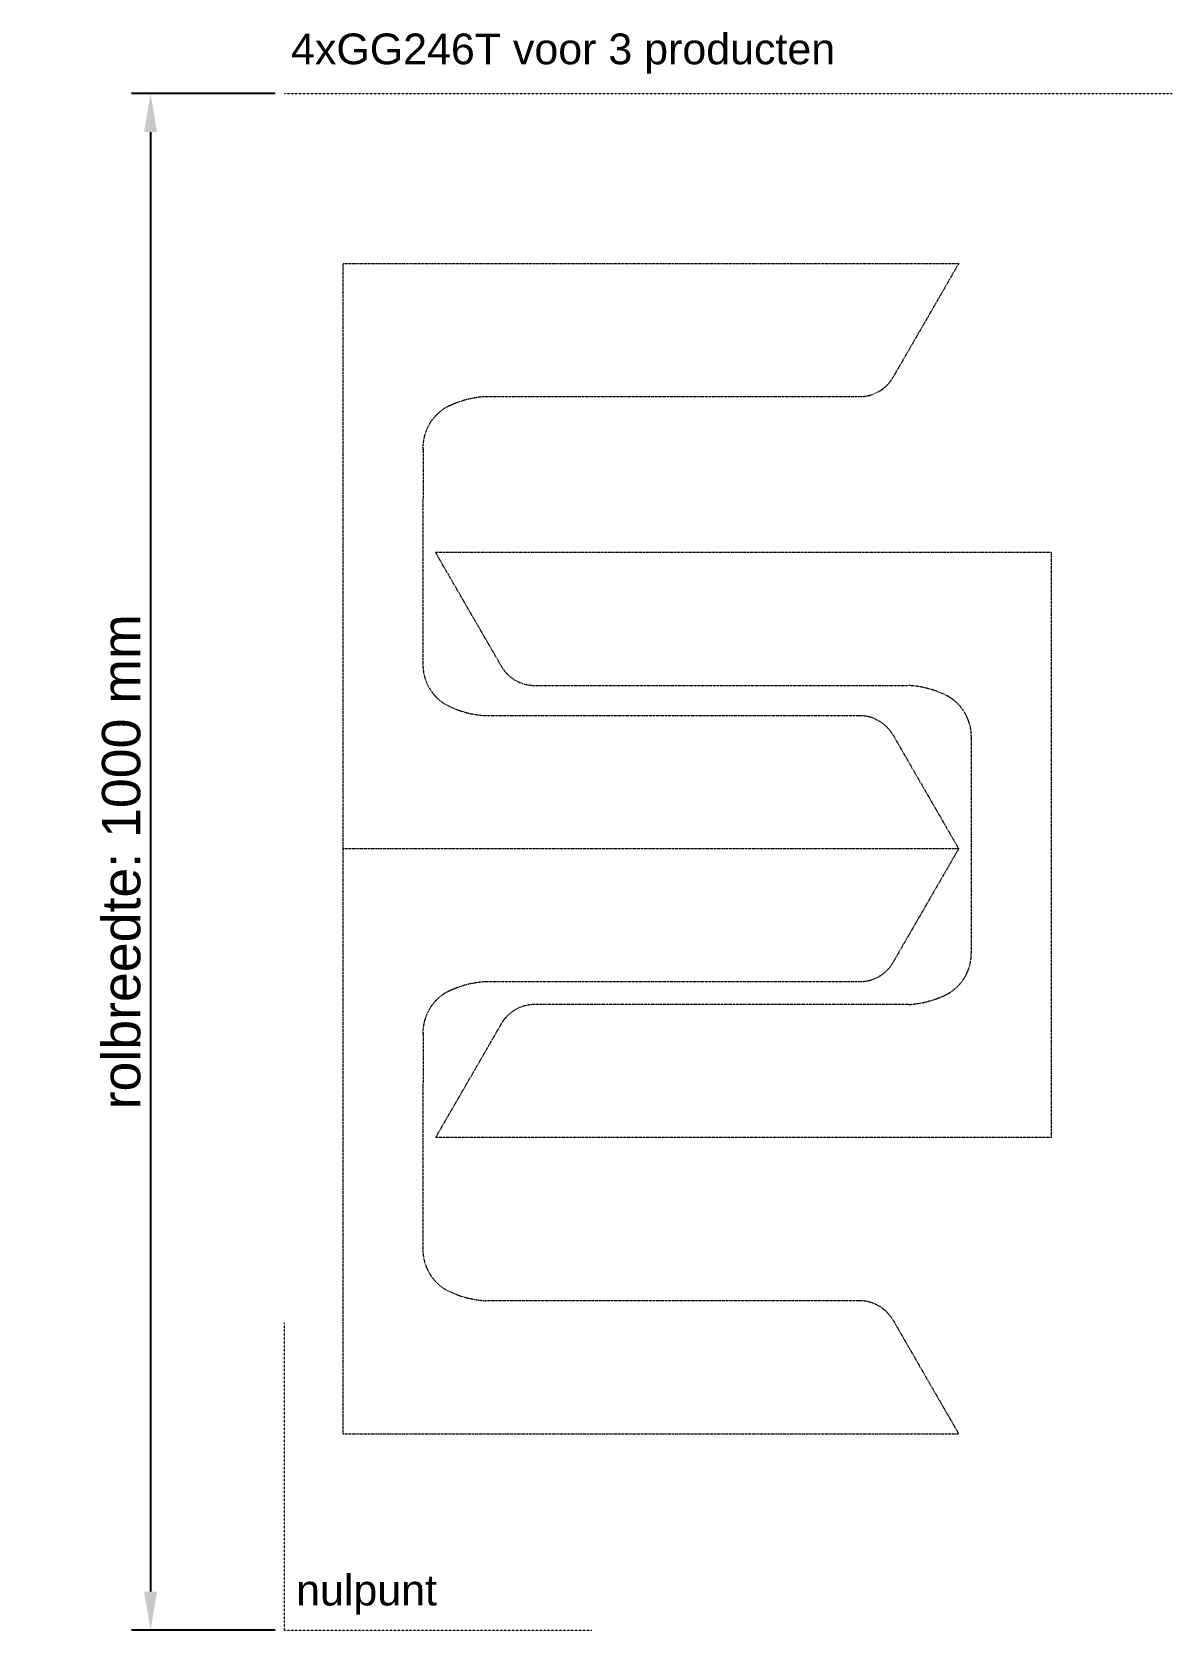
# Model space of a CAD drawing. Header units: millimetres. Extents: x -164 to 577, y 0 to 1040.
import ezdxf

# ---------------------------------------------------------------- set-up
doc = ezdxf.new("R2010")
doc.units = ezdxf.units.MM
doc.linetypes.add('HIDDEN', pattern=[0.2, 0.1, -0.1])
doc.linetypes.add('PHANTOM', pattern=[0.8, 0.45, -0.05, 0.1, -0.05, 0.1, -0.05])
doc.layers.get('Defpoints').update_dxf_attribs({"lineweight": 13})
for name, color, linetype, lineweight in [('1', 1, 'PHANTOM', 13), ('2', 2, 'PHANTOM', 13), ('3', 3, 'PHANTOM', 13), ('dim', 5, 'Continuous', 13), ('hulp', 254, 'HIDDEN', 13)]:
    doc.layers.add(name, color=color, linetype=linetype, lineweight=lineweight)
doc.styles.get("Standard").update_dxf_attribs({"font": 'arial.ttf'})
doc.dimstyles.new('ISO-25 groot', dxfattribs={"dimscale": 10, "dimtxt": 2.5, "dimasz": 2.5, "dimexe": 1.25, "dimexo": 0.625, "dimtad": 1, "dimdec": 0, "dimtxsty": 'Standard', "dimcen": 2.5, "dimadec": 0, "dimazin": 0, "dimtfac": 1, "dimtdec": 0, "dimtmove": 0, "dimatfit": 3, "dimfxl": 1, "dimarcsym": 0})

# ---------------------------------------------------------------- blocks, each defined once
blk = doc.blocks.new('*D1')
at = {"layer": 'Defpoints', "color": 0, "transparency": 16777216}
for p in [(0, 1000), (-87.2, 0), (0, 0)]:
    blk.add_point(p, dxfattribs=at)
at = {"layer": 'dim', "color": 0, "lineweight": -2, "transparency": 16777216}
for p, q in [((-6.2, 1000), (-99.7, 1000)), ((-87.2, 975), (-87.2, 25)), ((-6.2, 0), (-99.7, 0))]:
    blk.add_line(p, q, dxfattribs=at)
at = {"layer": 'dim', "color": 0, "transparency": 16777216}
for points in [[(-91.4, 975), (-83, 975), (-87.2, 1000)], [(-91.4, 25), (-83, 25), (-87.2, 0)]]:
    blk.add_solid(points, dxfattribs=at)
at = {"layer": 'dim', "color": 0, "transparency": 16777216, "insert": (-106.2, 500), "char_height": 25, "attachment_point": 5, "rotation": 90}
blk.add_mtext('rolbreedte: 1000 mm', dxfattribs=at)

msp = doc.modelspace()

# ---------------------------------------------------------------- linework, layer by layer
at = {"layer": '1'}
for p, q in [((38.2, 127.8), (38.2, 508.6)), ((38.2, 508.6), (438.7, 508.6)), ((438.7, 508.6), (395.9, 434.5)), ((130.9, 422), (374.2, 422)), ((90.1, 388.6), (90, 247.7)), ((374.2, 214.3), (130.9, 214.3)), ((395.9, 201.8), (438.6, 127.8)), ((38.2, 127.8), (438.6, 127.8))]:
    msp.add_line(p, q, dxfattribs=at)
for centre, radius, start, end in [((374.3, 447), 25, 269.9947, 329.9948), ((134.9, 356.9), 65.2, 93.5447, 116.9768), ((120.5, 388.6), 30.5, 120, 182.388), ((120.5, 247.7), 30.5, 177.612, 240), ((134.9, 279.4), 65.2, 243.0232, 266.4553), ((374.2, 189.3), 25, 30, 90)]:
    msp.add_arc(centre, radius, start, end, dxfattribs=at)
at = {"layer": '2'}
for p, q in [((498.8, 701.3), (98.3, 701.3)), ((141.1, 627.3), (98.3, 701.3)), ((498.8, 701.3), (498.8, 320.5)), ((162.7, 614.8), (406.1, 614.8)), ((446.9, 440.5), (446.9, 581.4)), ((406.1, 407.1), (162.7, 407.1)), ((98.3, 320.5), (141.1, 394.6)), ((498.8, 320.5), (98.3, 320.5))]:
    msp.add_line(p, q, dxfattribs=at)
for centre, radius, start, end in [((162.7, 639.8), 25, 210, 270), ((402.1, 549.7), 65.2, 63.0232, 86.4553), ((416.4, 581.4), 30.5, 357.612, 60), ((416.4, 440.5), 30.5, 300, 2.388), ((162.7, 382.1), 25, 89.9947, 149.9948), ((402.1, 472.2), 65.2, 273.5447, 296.9768)]:
    msp.add_arc(centre, radius, start, end, dxfattribs=at)
at = {"layer": '3'}
for p, q in [((38.2, 508.6), (38.2, 889.4)), ((38.2, 889.4), (438.7, 889.4)), ((438.7, 889.4), (395.9, 815.3)), ((130.9, 802.8), (374.2, 802.8)), ((90.1, 769.4), (90, 628.5)), ((374.2, 595.1), (130.9, 595.1)), ((395.9, 582.6), (438.6, 508.6))]:
    msp.add_line(p, q, dxfattribs=at)
for centre, radius, start, end in [((374.3, 827.8), 25, 269.9947, 329.9948), ((134.9, 737.7), 65.2, 93.5447, 116.9768), ((120.5, 769.4), 30.5, 120, 182.388), ((120.5, 628.5), 30.5, 177.612, 240), ((134.9, 660.2), 65.2, 243.0232, 266.4553), ((374.2, 570.1), 25, 30, 90)]:
    msp.add_arc(centre, radius, start, end, dxfattribs=at)
at = {"layer": 'hulp'}
for p, q in [((0, 1000), (577.5, 1000)), ((0, 0), (0, 200)), ((0, 0), (200, 0))]:
    msp.add_line(p, q, dxfattribs=at)

# ---------------------------------------------------------------- texts
at = {"layer": 'dim'}
msp.add_text('nulpunt', height=20, dxfattribs=at).set_placement((7.5, 16))
at = {"layer": 'dim', "insert": (4.2, 1039.1), "char_height": 20, "attachment_point": 1}
msp.add_mtext_dynamic_manual_height_columns('4xGG246T voor 3 producten', width=591.173, gutter_width=100, heights=[0], dxfattribs=at)

# ---------------------------------------------------------------- dimensions: what is measured, and where the dimension line sits
at = {"layer": 'dim'}
dim = msp.add_linear_dim(base=(-87.2, 0), p1=(0, 1000), p2=(0, 0), angle=90, text='rolbreedte: <> mm', dimstyle='ISO-25 groot', dxfattribs=at)
dim.commit()
dim.dimension.update_dxf_attribs({"geometry": '*D1', "text_midpoint": (-106.2, 500)})

doc.saveas('drawing.dxf')
